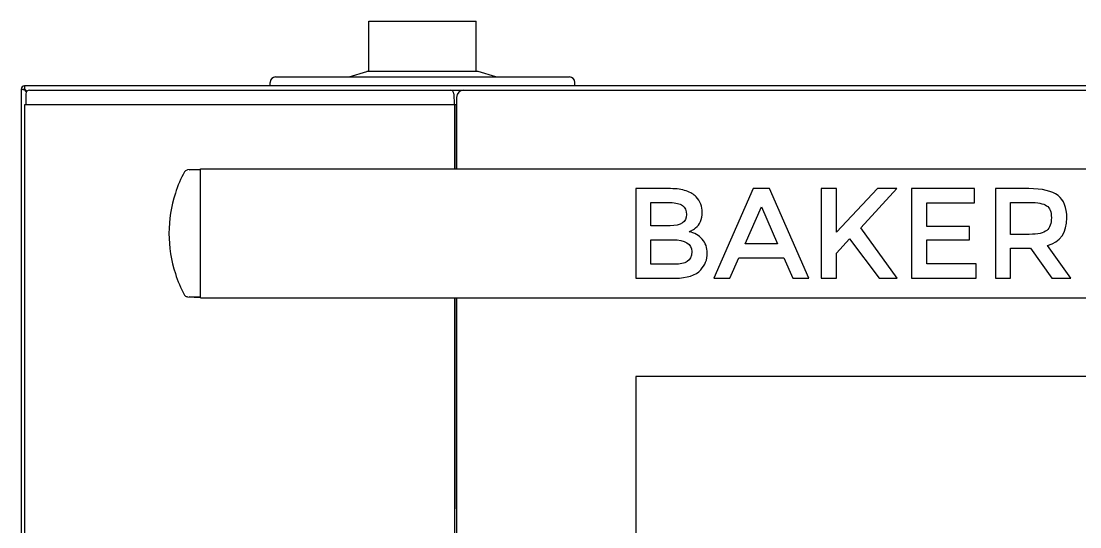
# Model space of a CAD drawing. Header units: millimetres. Extents: x -10733 to -5990, y 4258 to 7122.
# Drawn here: x -7986 to -7690.6, y 5970.5 to 6111.8 of the extents above; entities that cross this region are included whole.
import ezdxf

# ---------------------------------------------------------------- set-up
doc = ezdxf.new("R2010")
doc.units = ezdxf.units.MM
doc.header["$LTSCALE"] = 346.5
doc.layers.get('0').update_dxf_attribs({"linetype": 'CONTINUOUS'})
doc.layers.add('ASSI', color=7, linetype='CONTINUOUS')
doc.layers.add('GEOM', color=7, linetype='CONTINUOUS')

msp = doc.modelspace()

# ---------------------------------------------------------------- linework, layer by layer
at = {"color": 7, "linetype": 'Continuous'}
for p, q in [((-7986.04, 6092.8), (-7986.04, 5617.1)), ((-7985.85, 6092.8), (-7986.04, 6092.8)), ((-7985.85, 6092.8), (-7985.22, 6092.8)), ((-7985.14, 6093.51), (-7985.14, 6093.7)), ((-7386.94, 6093.7), (-7985.14, 6093.7)), ((-7985.14, 6093.51), (-7985.14, 6092.88)), ((-7984.52, 6092.08), (-7985.14, 6092.7)), ((-7985.04, 6092.8), (-7984.44, 6092.19)), ((-7983.73, 6092.5), (-7388.36, 6092.5)), ((-7943.99, 6092.5), (-7943.99, 6092.55)), ((-7943.99, 6092.55), (-7941.09, 6092.55)), ((-7941.09, 6092.5), (-7941.09, 6092.55)), ((-7918.99, 6092.5), (-7918.99, 6092.55)), ((-7918.99, 6092.55), (-7916.09, 6092.55)), ((-7916.09, 6092.5), (-7916.09, 6092.55)), ((-7984.73, 6091.51), (-7984.78, 6088.5)), ((-7865.29, 6091.51), (-7865.24, 6088.5)), ((-7864.54, 6090.5), (-7864.54, 6070.5)), ((-7985.04, 5657.5), (-7985.04, 6088.5)), ((-7985.04, 6088.5), (-7865.04, 6088.5)), ((-7983.4, 6088.5), (-7866.62, 6088.5)), ((-7865.04, 6088.5), (-7865.04, 6070.5)), ((-7865.04, 6070.5), (-7865.04, 6088.5)), ((-7865.04, 6088.5), (-7864.54, 6088.5)), ((-7936.04, 6070.38), (-7939.62, 6070.25)), ((-7936.04, 6070.28), (-7939.12, 6070.18)), ((-7936.04, 6034.49), (-7936.04, 6070.5)), ((-7936.04, 6070.5), (-7436.04, 6070.5)), ((-7814.54, 6065), (-7814.54, 6040)), ((-7804.81, 6065), (-7814.54, 6065)), ((-7781.74, 6065), (-7792.76, 6040)), ((-7777.24, 6065), (-7781.74, 6065)), ((-7766.22, 6040), (-7777.24, 6065)), ((-7762.75, 6065), (-7762.75, 6040)), ((-7758.53, 6065), (-7762.75, 6065)), ((-7747.09, 6065), (-7758.53, 6052.8)), ((-7758.53, 6052.8), (-7758.53, 6065)), ((-7751.77, 6054.05), (-7741.72, 6065)), ((-7741.72, 6065), (-7747.09, 6065)), ((-7737.57, 6065), (-7737.57, 6040)), ((-7720.01, 6065), (-7737.57, 6065)), ((-7720.01, 6061.03), (-7720.01, 6065)), ((-7714.18, 6065), (-7714.18, 6040)), ((-7704.88, 6065), (-7714.18, 6065)), ((-7810.32, 6054.63), (-7810.32, 6061.1)), ((-7810.32, 6061.1), (-7804.92, 6061.1)), ((-7784.03, 6049.58), (-7779.49, 6059.88)), ((-7779.49, 6059.88), (-7774.95, 6049.58)), ((-7733.35, 6054.41), (-7733.35, 6061.03)), ((-7733.35, 6061.03), (-7720.01, 6061.03)), ((-7709.96, 6052.23), (-7709.96, 6061.17)), ((-7709.96, 6061.17), (-7704.6, 6061.17)), ((-7804.96, 6054.63), (-7810.32, 6054.63)), ((-7741.58, 6040), (-7751.77, 6054.05)), ((-7721.37, 6054.41), (-7733.35, 6054.41)), ((-7721.37, 6050.66), (-7721.37, 6054.41)), ((-7810.32, 6043.9), (-7810.32, 6050.73)), ((-7810.32, 6050.73), (-7804.24, 6050.73)), ((-7758.53, 6047.01), (-7754.88, 6050.94)), ((-7754.88, 6050.94), (-7746.59, 6040)), ((-7733.35, 6043.97), (-7733.35, 6050.66)), ((-7733.35, 6050.66), (-7721.37, 6050.66)), ((-7704.71, 6052.23), (-7709.96, 6052.23)), ((-7774.95, 6049.58), (-7784.03, 6049.58)), ((-7709.96, 6040), (-7709.96, 6048.4)), ((-7709.96, 6048.4), (-7704.42, 6048.4)), ((-7704.42, 6048.4), (-7698.45, 6040)), ((-7693.08, 6040), (-7699.63, 6049.08)), ((-7788.25, 6040), (-7785.75, 6045.68)), ((-7785.75, 6045.68), (-7773.23, 6045.68)), ((-7773.23, 6045.68), (-7770.73, 6040)), ((-7758.53, 6040), (-7758.53, 6047.01)), ((-7803.7, 6043.9), (-7810.32, 6043.9)), ((-7719.58, 6043.97), (-7733.35, 6043.97)), ((-7719.58, 6040), (-7719.58, 6043.97)), ((-7814.54, 6040), (-7803.6, 6040)), ((-7792.76, 6040), (-7788.25, 6040)), ((-7770.73, 6040), (-7766.22, 6040)), ((-7762.75, 6040), (-7758.53, 6040)), ((-7746.59, 6040), (-7741.58, 6040)), ((-7737.57, 6040), (-7719.58, 6040)), ((-7714.18, 6040), (-7709.96, 6040)), ((-7698.45, 6040), (-7693.08, 6040)), ((-7939.62, 6034.74), (-7936.04, 6034.62)), ((-7936.04, 6034.71), (-7939.12, 6034.82)), ((-7936.04, 6034.5), (-7436.04, 6034.5)), ((-7865.04, 6034.5), (-7865.04, 5975.5)), ((-7865.04, 5657.5), (-7865.04, 6034.5)), ((-7864.54, 6034.5), (-7864.54, 5655.5)), ((-7814.54, 6012.5), (-7814.54, 5733.5)), ((-7557.54, 6012.5), (-7814.54, 6012.5))]:
    msp.add_line(p, q, dxfattribs=at)
for centre, radius, start, end in [((-7985.14, 6092.8), 0.9, 90, 180), ((-7985.14, 6092.8), 0.1, 90, 180), ((-7983.73, 6091.5), 1, 90, 179), ((-7866.29, 6091.5), 1, 1, 90), ((-7862.54, 6090.5), 2, 90, 180), ((-7908.2, 6052.45), 36.6, 151.8419, 162.0508), ((-7908.31, 6052.5), 36.48, 162.0646, 197.9354), ((-7908.2, 6052.54), 36.6, 197.9493, 208.1581)]:
    msp.add_arc(centre, radius, start, end, dxfattribs=at)
for points, knots in [([(-7985.85, 6092.8), (-7985.75, 6092.78), (-7985.51, 6092.74), (-7985.27, 6092.71), (-7985.14, 6092.7)], [0, 0, 0, 0, 0.444743, 1, 1, 1, 1]), ([(-7985.22, 6092.8), (-7985.22, 6092.79), (-7985.19, 6092.75), (-7985.16, 6092.72), (-7985.14, 6092.7)], [0, 0, 0, 0, 0.232177, 1, 1, 1, 1]), ([(-7985.14, 6093.51), (-7985.12, 6093.4), (-7985.09, 6093.17), (-7985.06, 6092.93), (-7985.04, 6092.8)], [0, 0, 0, 0, 0.444743, 1, 1, 1, 1]), ([(-7985.14, 6092.88), (-7985.13, 6092.87), (-7985.1, 6092.85), (-7985.07, 6092.82), (-7985.04, 6092.8)], [0, 0, 0, 0, 0.232177, 1, 1, 1, 1])]:
    msp.add_open_spline(points, degree=3, knots=knots, dxfattribs=at)
for points in [[(-7940.47, 6069.72), (-7940.31, 6070.02), (-7939.95, 6070.24), (-7939.62, 6070.25)], [(-7800.45, 6064.37), (-7801.67, 6064.78), (-7803.13, 6065), (-7804.81, 6065)], [(-7797.7, 6062.74), (-7798.3, 6063.42), (-7799.23, 6063.96), (-7800.45, 6064.37)], [(-7795.98, 6058.38), (-7795.98, 6059.99), (-7796.55, 6061.46), (-7797.7, 6062.74)], [(-7696.69, 6063.07), (-7698.34, 6064.35), (-7701.09, 6065), (-7704.88, 6065)], [(-7694.23, 6056.88), (-7694.23, 6059.7), (-7695.05, 6061.78), (-7696.69, 6063.07)], [(-7804.92, 6061.1), (-7803.38, 6061.1), (-7802.24, 6060.81), (-7801.5, 6060.29)], [(-7801.5, 6060.29), (-7800.77, 6059.78), (-7800.38, 6058.92), (-7800.38, 6057.74)], [(-7704.6, 6061.17), (-7702.35, 6061.17), (-7700.77, 6060.85), (-7699.88, 6060.23)], [(-7699.88, 6060.23), (-7699.02, 6059.63), (-7698.55, 6058.52), (-7698.55, 6056.88)], [(-7800.38, 6057.74), (-7800.38, 6055.66), (-7801.92, 6054.63), (-7804.96, 6054.63)], [(-7797.84, 6054.02), (-7796.62, 6054.95), (-7795.98, 6056.41), (-7795.98, 6058.38)], [(-7698.55, 6056.88), (-7698.55, 6055.23), (-7698.98, 6054.05), (-7699.84, 6053.34)], [(-7699.63, 6049.08), (-7696.05, 6050.15), (-7694.23, 6052.73), (-7694.23, 6056.88)], [(-7799.66, 6052.98), (-7799.23, 6053.16), (-7798.95, 6053.3), (-7798.77, 6053.38)], [(-7798.77, 6053.38), (-7798.63, 6053.45), (-7798.3, 6053.66), (-7797.84, 6054.02)], [(-7699.84, 6053.34), (-7700.7, 6052.59), (-7702.35, 6052.23), (-7704.71, 6052.23)], [(-7804.24, 6050.73), (-7800.7, 6050.73), (-7798.91, 6049.62), (-7798.91, 6047.4)], [(-7795.98, 6050.87), (-7796.91, 6051.94), (-7798.12, 6052.62), (-7799.66, 6052.98)], [(-7794.58, 6046.94), (-7794.58, 6048.51), (-7795.05, 6049.8), (-7795.98, 6050.87)], [(-7798.91, 6047.4), (-7798.91, 6046.04), (-7799.34, 6045.11), (-7800.16, 6044.61)], [(-7800.16, 6044.61), (-7800.99, 6044.11), (-7802.17, 6043.9), (-7803.7, 6043.9)], [(-7796.38, 6042.33), (-7795.19, 6043.65), (-7794.58, 6045.18), (-7794.58, 6046.94)], [(-7803.6, 6040), (-7800.2, 6040), (-7797.8, 6040.75), (-7796.38, 6042.33)], [(-7939.62, 6034.74), (-7939.95, 6034.76), (-7940.31, 6034.98), (-7940.47, 6035.27)]]:
    msp.add_open_spline(points, degree=3, dxfattribs=at)
at = {"layer": 'ASSI', "color": 7, "linetype": 'Continuous'}
for p, q in [((-7889.04, 6097.7), (-7889.04, 6111.8)), ((-7889.04, 6111.8), (-7859.04, 6111.8)), ((-7859.04, 6097.7), (-7859.04, 6111.8)), ((-7894.54, 6096.2), (-7889.54, 6097.7)), ((-7858.54, 6097.7), (-7889.54, 6097.7)), ((-7853.54, 6096.2), (-7858.54, 6097.7))]:
    msp.add_line(p, q, dxfattribs=at)
at = {"layer": 'GEOM', "color": 7, "linetype": 'Continuous'}
for p, q in [((-7916.54, 6093.7), (-7916.54, 6094.7)), ((-7915.04, 6096.2), (-7833.04, 6096.2)), ((-7831.54, 6093.7), (-7831.54, 6094.7))]:
    msp.add_line(p, q, dxfattribs=at)
for centre, start, end in [((-7915.04, 6094.7), 90, 180), ((-7833.04, 6094.7), 0, 90)]:
    msp.add_arc(centre, 1.5, start, end, dxfattribs=at)

doc.saveas('drawing.dxf')
